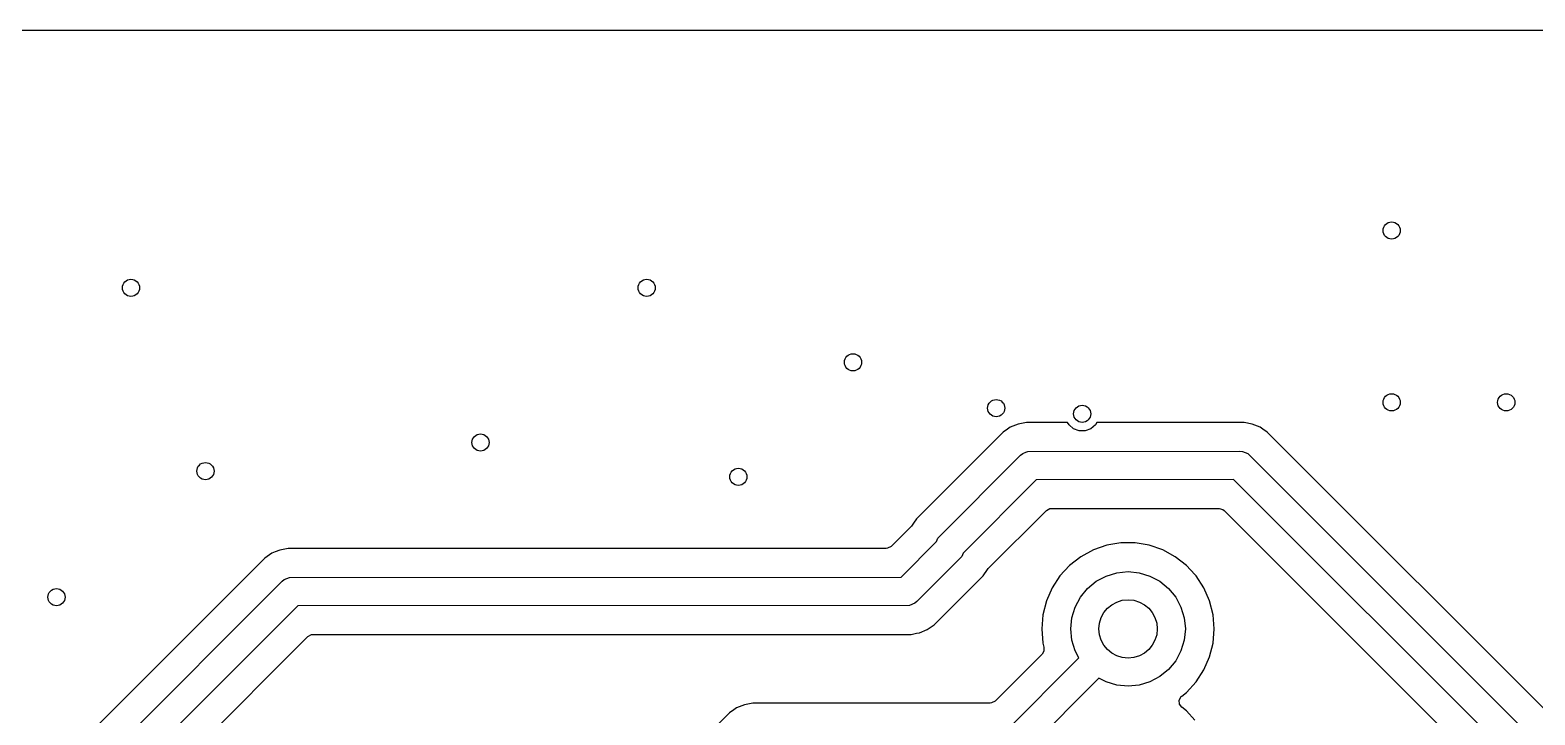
# Model space of a CAD drawing. Extents: x 105.5 to 175.5, y -124.6 to -35.5.
# Drawn here: x 119.24 to 145.5, y -47.46 to -35.5 of the extents above; entities that cross this region are included whole.
import ezdxf

# ---------------------------------------------------------------- set-up
doc = ezdxf.new("R2010")
doc.units = 0
doc.layers.add('BLACK', color=7, linetype='CONTINUOUS')

msp = doc.modelspace()

# ---------------------------------------------------------------- linework, layer by layer
at = {"layer": 'BLACK', "linetype": 'CONTINUOUS'}
for p, q in [((110.931324, -35.5005), (170.068676, -35.5005)), ((136.22158, -42.51705), (134.706389, -44.032241)), ((136.221588, -42.517044), (136.22158, -42.51705)), ((136.295269, -42.467813), (136.221588, -42.517044)), ((136.344496, -42.434921), (136.295269, -42.467813)), ((136.344508, -42.434914), (136.344496, -42.434921)), ((136.481086, -42.378342), (136.344508, -42.434914)), ((136.481092, -42.37834), (136.481086, -42.378342)), ((136.62608, -42.3495), (136.481092, -42.37834)), ((136.626082, -42.3495), (136.62608, -42.3495)), ((137.345167, -42.3495), (136.626082, -42.3495)), ((137.370187, -42.392836), (137.345167, -42.3495)), ((137.45, -42.459808), (137.370187, -42.392836)), ((137.547906, -42.495442), (137.45, -42.459808)), ((137.652094, -42.495442), (137.547906, -42.495442)), ((137.75, -42.459808), (137.652094, -42.495442)), ((137.829813, -42.392836), (137.75, -42.459808)), ((137.854833, -42.3495), (137.829813, -42.392836)), ((140.423918, -42.3495), (137.854833, -42.3495)), ((140.42392, -42.3495), (140.423918, -42.3495)), ((140.568907, -42.37834), (140.42392, -42.3495)), ((140.568917, -42.378343), (140.568907, -42.37834)), ((140.705491, -42.434913), (140.568917, -42.378343)), ((140.754729, -42.467813), (140.705491, -42.434913)), ((140.828414, -42.517046), (140.754729, -42.467812)), ((140.754729, -42.467812), (140.754729, -42.467813)), ((140.828421, -42.517052), (140.828414, -42.517046)), ((150.810838, -52.499471), (140.828421, -42.517052)), ((135.081684, -44.371555), (136.523223, -42.923223)), ((136.523223, -42.923223), (136.561108, -42.892132)), ((136.561108, -42.892132), (136.613899, -42.870265)), ((136.613899, -42.870265), (136.651227, -42.854804)), ((136.651227, -42.854804), (140.35, -42.85)), ((140.35, -42.85), (140.398773, -42.854804)), ((140.398773, -42.854804), (140.488893, -42.892133)), ((140.488893, -42.892133), (140.490434, -42.893674)), ((140.490434, -42.893674), (150.897714, -53.294206)), ((136.797407, -43.349873), (135.520399, -44.632898)), ((140.24189, -43.345399), (136.797407, -43.349873)), ((150.651108, -53.747868), (140.24189, -43.345399)), ((136.974549, -43.886819), (137.035872, -43.853334)), ((137.035872, -43.853334), (137.06223, -43.8505)), ((137.06223, -43.8505), (139.98777, -43.8505)), ((139.98777, -43.8505), (140.054809, -43.870185)), ((134.657151, -44.105933), (134.633957, -44.140644)), ((134.657153, -44.10593), (134.657151, -44.105933)), ((134.706385, -44.032246), (134.657153, -44.10593)), ((134.706389, -44.032241), (134.706385, -44.032246)), ((135.960135, -44.901231), (136.974549, -43.886819)), ((140.054809, -43.870185), (140.075451, -43.886819)), ((140.075451, -43.886819), (150.207049, -54.018416)), ((134.618537, -44.159433), (134.26479, -44.513181)), ((134.633957, -44.140644), (134.618537, -44.159433)), ((135.058124, -44.428134), (135.081472, -44.371768)), ((135.081472, -44.371768), (135.081684, -44.371555)), ((123.459505, -44.634915), (123.377372, -44.689795)), ((123.516082, -44.61148), (123.459505, -44.634915)), ((123.596083, -44.578342), (123.516081, -44.611479)), ((123.516081, -44.611479), (123.516082, -44.61148)), ((123.596093, -44.578339), (123.596083, -44.578342)), ((123.712243, -44.555235), (123.596093, -44.578339)), ((123.741076, -44.5495), (123.712242, -44.555234)), ((123.712242, -44.555234), (123.712243, -44.555235)), ((134.177109, -44.5495), (123.741076, -44.5495)), ((134.203467, -44.546666), (134.177109, -44.5495)), ((134.26479, -44.513181), (134.203467, -44.546666)), ((134.441578, -45.050043), (135.058124, -44.428134)), ((135.520399, -44.632898), (135.497206, -44.688893)), ((137.795188, -44.576172), (137.576493, -44.694524)), ((137.795197, -44.576169), (137.795188, -44.576172)), ((138.030383, -44.495429), (137.795197, -44.576169)), ((138.275665, -44.4545), (138.030383, -44.495429)), ((138.524335, -44.4545), (138.275665, -44.4545)), ((138.769616, -44.495429), (138.524335, -44.4545)), ((139.004802, -44.576169), (138.769616, -44.495429)), ((139.004811, -44.576172), (139.004802, -44.576169)), ((139.223506, -44.694524), (139.004811, -44.576172)), ((123.336581, -44.71705), (116.235908, -51.817722)), ((123.336585, -44.717047), (123.336581, -44.71705)), ((123.377372, -44.689795), (123.336585, -44.717047)), ((135.497091, -44.689007), (134.716116, -45.476777)), ((135.497206, -44.688893), (135.497091, -44.689007)), ((135.944723, -44.92001), (135.960135, -44.901231)), ((137.380257, -44.847261), (137.211833, -45.030217)), ((137.576493, -44.694524), (137.380257, -44.847261)), ((139.223507, -44.694525), (139.223506, -44.694524)), ((139.223509, -44.694526), (139.223507, -44.694525)), ((139.419744, -44.847262), (139.223509, -44.694526)), ((139.566557, -45.006744), (139.419744, -44.847262)), ((113.5091, -55.258691), (123.638224, -45.123223)), ((123.638224, -45.123223), (123.676108, -45.092132)), ((123.676108, -45.092132), (123.766228, -45.054803)), ((123.766228, -45.054803), (123.76847, -45.054803)), ((123.76847, -45.054803), (134.441578, -45.050043)), ((135.017755, -45.882952), (135.87229, -45.028416)), ((135.87229, -45.028416), (135.944723, -44.92001)), ((137.211833, -45.030217), (137.075826, -45.238393)), ((137.692893, -45.247893), (137.84443, -45.12353)), ((137.84443, -45.12353), (138.017317, -45.03112)), ((138.017317, -45.03112), (138.20491, -44.974215)), ((138.20491, -44.974215), (138.4, -44.955)), ((138.4, -44.955), (138.59509, -44.974215)), ((138.59509, -44.974215), (138.782683, -45.03112)), ((138.782683, -45.03112), (138.95557, -45.12353)), ((138.95557, -45.12353), (139.107107, -45.247893)), ((139.588166, -45.030217), (139.566557, -45.006744)), ((139.724173, -45.238393), (139.588166, -45.030217)), ((137.075826, -45.238393), (136.975936, -45.466118)), ((137.47612, -45.572317), (137.56853, -45.39943)), ((137.56853, -45.39943), (137.692893, -45.247893)), ((139.107107, -45.247893), (139.23147, -45.39943)), ((139.23147, -45.39943), (139.32388, -45.572317)), ((139.824063, -45.466118), (139.724173, -45.238393)), ((123.911872, -45.549956), (113.85837, -55.609756)), ((134.588112, -45.545196), (123.911872, -45.549956)), ((134.678232, -45.507867), (134.588112, -45.545196)), ((134.678236, -45.507862), (134.678232, -45.507867)), ((134.716116, -45.476777), (134.678236, -45.507862)), ((136.975936, -45.466118), (136.914892, -45.707175)), ((137.419215, -45.75991), (137.47612, -45.572317)), ((139.32388, -45.572317), (139.380785, -45.75991)), ((139.885107, -45.707175), (139.824063, -45.466118)), ((134.894834, -45.965084), (134.944068, -45.932186)), ((134.944068, -45.932186), (135.017755, -45.882952)), ((136.91489, -45.707187), (136.894357, -45.954994)), ((136.894357, -45.954994), (136.894357, -45.955005)), ((136.914892, -45.707175), (136.91489, -45.707187)), ((137.4, -45.955), (137.419215, -45.75991)), ((137.419215, -46.15009), (137.4, -45.955)), ((139.380785, -45.75991), (139.4, -45.955)), ((139.4, -45.955), (139.380785, -46.15009)), ((139.885109, -45.707187), (139.885107, -45.707175)), ((139.905643, -45.954994), (139.885109, -45.707187)), ((139.905643, -45.955005), (139.905643, -45.954994)), ((118.813048, -51.363319), (124.089548, -46.086819)), ((124.089548, -46.086819), (124.150871, -46.053334)), ((124.150871, -46.053334), (124.177229, -46.0505)), ((124.177229, -46.0505), (134.613259, -46.0505)), ((134.613259, -46.0505), (134.710801, -46.031096)), ((134.710801, -46.031096), (134.758252, -46.021658)), ((134.758252, -46.021658), (134.894834, -45.965084)), ((136.894357, -45.955005), (136.91489, -46.202812)), ((136.91489, -46.202812), (136.914893, -46.202828)), ((136.914893, -46.202828), (136.933142, -46.274893)), ((137.47612, -46.337683), (137.419215, -46.15009)), ((139.380785, -46.15009), (139.32388, -46.337683)), ((139.824063, -46.443881), (139.885108, -46.202821)), ((139.885108, -46.202821), (139.885109, -46.202812)), ((139.885109, -46.202812), (139.905643, -45.955005)), ((136.900617, -46.393013), (136.080451, -47.213181)), ((136.257774, -47.750104), (137.542257, -46.461417)), ((136.930516, -46.344713), (136.900617, -46.393013)), ((136.933142, -46.274893), (136.930516, -46.344713)), ((137.542257, -46.461417), (137.47612, -46.337683)), ((139.32388, -46.337683), (139.23147, -46.51057)), ((139.724173, -46.671607), (139.824063, -46.443881)), ((139.107107, -46.662107), (138.95557, -46.78647)), ((139.23147, -46.51057), (139.107107, -46.662107)), ((139.588164, -46.879785), (139.724173, -46.671607)), ((137.892133, -46.811968), (136.531777, -48.176777)), ((138.017317, -46.87888), (137.892133, -46.811968)), ((138.20491, -46.935785), (138.017317, -46.87888)), ((138.4, -46.955), (138.20491, -46.935785)), ((138.59509, -46.935785), (138.4, -46.955)), ((138.782683, -46.87888), (138.59509, -46.935785)), ((138.95557, -46.78647), (138.782683, -46.87888)), ((139.419744, -47.062738), (139.588164, -46.879785)), ((131.85108, -47.2495), (131.706092, -47.27834)), ((135.99277, -47.2495), (131.85108, -47.2495)), ((136.019128, -47.246666), (135.99277, -47.2495)), ((136.080451, -47.213181), (136.019128, -47.246666)), ((139.292504, -47.19637), (139.327136, -47.135687)), ((139.296179, -47.266143), (139.292504, -47.19637)), ((139.336991, -47.322852), (139.296179, -47.266143)), ((139.327136, -47.135687), (139.336985, -47.127151)), ((139.336985, -47.127151), (139.419744, -47.062738)), ((131.44658, -47.41705), (127.3115, -51.55213)), ((131.446588, -47.417044), (131.44658, -47.41705)), ((131.520269, -47.367813), (131.446588, -47.417044)), ((131.569496, -47.334921), (131.520269, -47.367813)), ((131.569508, -47.334914), (131.569496, -47.334921)), ((131.706086, -47.278342), (131.569508, -47.334914)), ((131.706092, -47.27834), (131.706086, -47.278342)), ((139.419744, -47.387262), (139.336991, -47.322852)), ((139.566557, -47.546744), (139.419744, -47.387262))]:
    msp.add_line(p, q, dxfattribs=at)
at = {"layer": 'BLACK'}
for centre, radius in [((143, -39), 0.15), ((121, -40), 0.15), ((130, -40), 0.15), ((133.6, -41.3), 0.15), ((136.1, -42.1), 0.15), ((143, -42), 0.15), ((145, -42), 0.15), ((137.6, -42.2), 0.15), ((127.1, -42.7), 0.15), ((122.3, -43.2), 0.15), ((131.6, -43.3), 0.15), ((119.7, -45.4), 0.15), ((138.4, -45.955), 0.51)]:
    msp.add_circle(centre, radius, dxfattribs=at)

doc.saveas('drawing.dxf')
